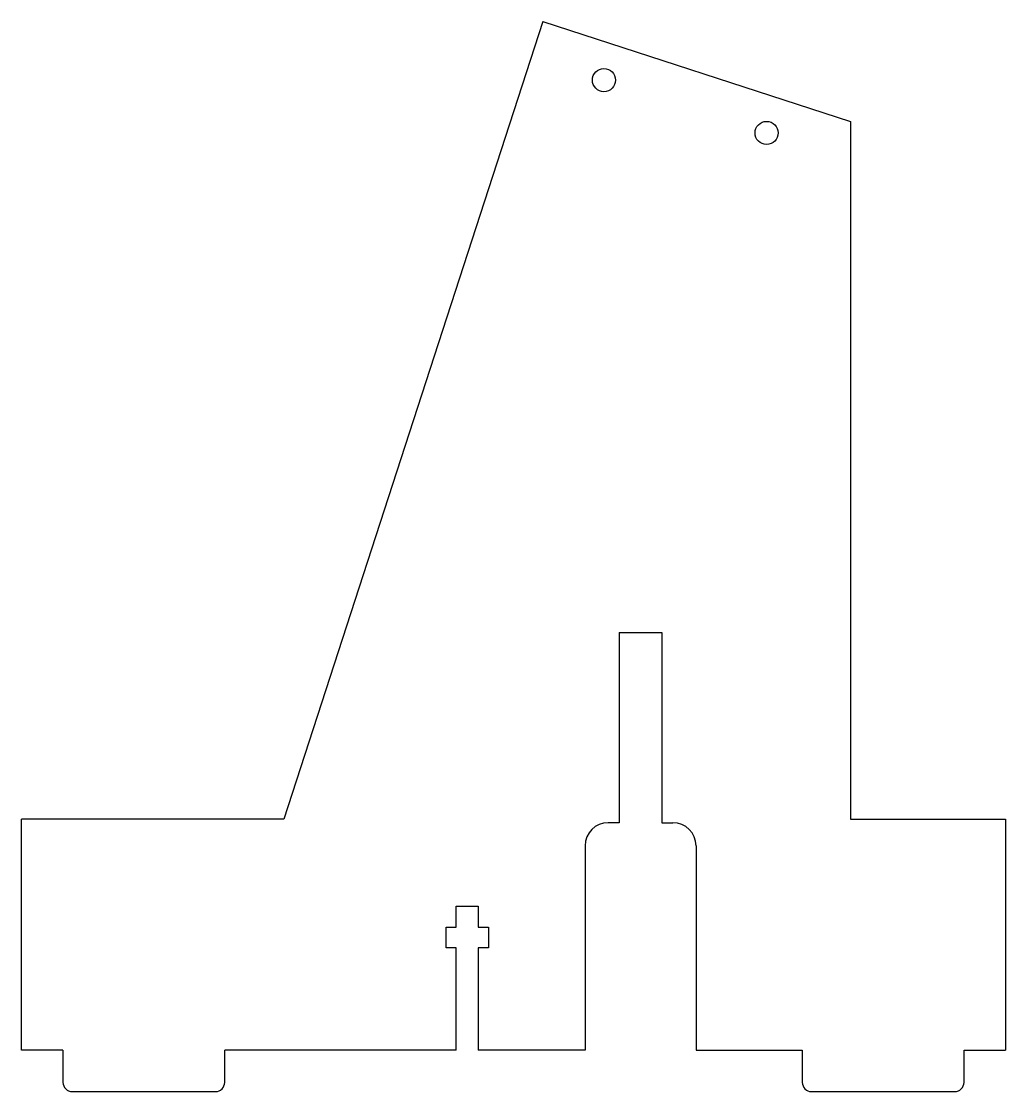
# Model space of a CAD drawing. Extents: x -806 to -594, y -359 to -127.
import ezdxf

# ---------------------------------------------------------------- set-up
doc = ezdxf.new("R2010")
doc.units = 0
doc.layers.add('Shape2DView', color=7, linetype='CONTINUOUS')

msp = doc.modelspace()

# ---------------------------------------------------------------- linework, layer by layer
at = {"layer": 'Shape2DView'}
for p, q in [((-693.643, -127.363), (-749.736, -300)), ((-693.643, -127.363), (-627.069, -148.995)), ((-627.069, -148.995), (-627.069, -300)), ((-677.12, -259.6), (-667.88, -259.6)), ((-677.12, -259.6), (-677.12, -300.8)), ((-667.88, -259.6), (-667.88, -300.8)), ((-806.5, -350), (-806.5, -300)), ((-749.736, -300), (-806.5, -300)), ((-677.12, -300.8), (-679.5, -300.8)), ((-667.88, -300.8), (-665.5, -300.8)), ((-627.069, -300), (-593.5, -300)), ((-593.5, -300), (-593.5, -350)), ((-684.5, -305.8), (-684.5, -350)), ((-660.5, -305.8), (-660.5, -350)), ((-712.381, -318.9), (-707.619, -318.9)), ((-712.381, -323.4), (-712.381, -318.9)), ((-707.619, -318.9), (-707.619, -323.4)), ((-714.6, -323.4), (-712.381, -323.4)), ((-714.6, -327.9), (-714.6, -323.4)), ((-707.619, -323.4), (-705.4, -323.4)), ((-705.4, -323.4), (-705.4, -327.9)), ((-712.381, -327.9), (-714.6, -327.9)), ((-712.381, -350), (-712.381, -327.9)), ((-707.619, -327.9), (-707.619, -350)), ((-705.4, -327.9), (-707.619, -327.9)), ((-797.5, -350), (-806.5, -350)), ((-797.5, -350), (-797.5, -357)), ((-712.381, -350), (-762.5, -350)), ((-762.5, -357), (-762.5, -350)), ((-684.5, -350), (-707.619, -350)), ((-660.5, -350), (-637.5, -350)), ((-637.5, -350), (-637.5, -357)), ((-602.5, -350), (-593.5, -350)), ((-602.5, -357), (-602.5, -350)), ((-795.5, -359), (-764.5, -359)), ((-635.5, -359), (-604.5, -359))]:
    msp.add_line(p, q, dxfattribs=at)
for centre in [(-680.423, -140.071), (-645.234, -151.504)]:
    msp.add_circle(centre, 2.5, dxfattribs=at)
for centre, radius, start, end in [((-679.5, -305.8), 5, 90, 180), ((-665.5, -305.8), 5, 0, 90), ((-795.5, -357), 2, 180, -90), ((-764.5, -357), 2, -90, 0), ((-635.5, -357), 2, 180, -90), ((-604.5, -357), 2, -90, 0)]:
    msp.add_arc(centre, radius, start, end, dxfattribs=at)

doc.saveas('drawing.dxf')
